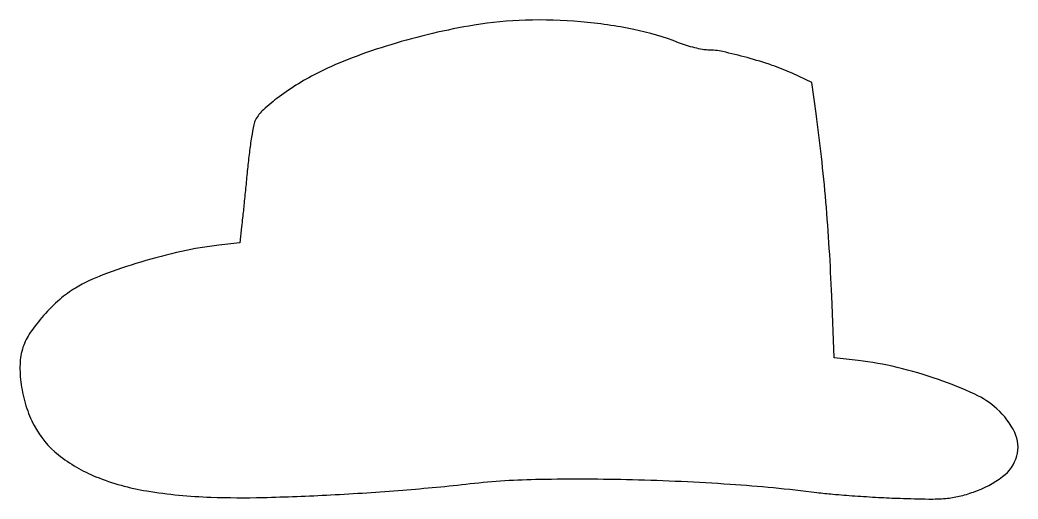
# Model space of a CAD drawing. Extents: x 0 to 258, y 0 to 124.
import ezdxf

# ---------------------------------------------------------------- set-up
doc = ezdxf.new("R2010")
doc.units = 0

msp = doc.modelspace()

# ---------------------------------------------------------------- linework, layer by layer
msp.add_lwpolyline([(117.5, 122.42573, 0.016486), (106.706139, 120.262773, 0.016012), (95.971482, 117.375398, 0.016692), (85.993361, 113.978155, 0.024528), (77.5, 110.280754, 0.022022), (72.093284, 107.301233, 0.023214), (67.067057, 103.905768, 0.023787), (63.025818, 100.583196, 0.086143), (60.983762, 97.96966, 0.075565), (60.534792, 96.702673, 0.007209), (59.960975, 93.462788, 0.009067), (59.399677, 89.557221, 0.00703), (58.925754, 85.287553, -0.000687), (58.490659, 80.855587, -0.000703), (58.046732, 76.459422, -0.000681), (57.650792, 72.644148, -0.002954), (57.399485, 70.382821), (56.91729, 66.265642), (51.511355, 65.63028, 0.025401), (41.910975, 64.0042, 0.018032), (31.340669, 61.252907, 0.018197), (21.542769, 57.928768, 0.041678), (14.516468, 54.562519, 0.047709), (10.415465, 51.600986, 0.030852), (6.259803, 47.469609, 0.031096), (2.801121, 43.054042, 0.071), (0.924685, 39.271793, 0.0721), (0.15448, 34.911149, 0.043057), (0.445555, 29.642256, 0.040931), (1.692309, 24.146068, 0.04442), (3.795548, 19.082214, 0.105056), (10.069161, 11.508585, 0.071152), (19.784764, 5.847364, 0.056348), (32.915651, 2.171461, 0.031583), (49.433977, 0.560221, 0.014666), (62.946101, 0.495903, 0.006896), (80.400153, 1.165792, 0.006735), (99.039601, 2.390711, 0.008211), (116.44375, 4.058112, -0.023889), (134.43606, 5.214189, -0.010421), (158.373551, 5.107801, -0.010349), (183.595481, 3.947194, -0.014585), (206, 1.793148, 0.009624), (210.165377, 1.350927, 0.00396), (215.825442, 0.905113, 0.003916), (221.90791, 0.522331, 0.005019), (227.512143, 0.270088, 0.005611), (234.92323, 0.094269, 0.024459), (239.30836, 0.254007, 0.036431), (242.752863, 0.803341, 0.025839), (246.512143, 1.895112, 0.07678), (254.016205, 5.874294, 0.16533), (257.677695, 11.200275, 0.183412), (257.142905, 17.246893, 0.097049), (252.555871, 23.350251, 0.074915), (246.808545, 27.142524, 0.024816), (237.415915, 30.938622, 0.024735), (226.767003, 34.058532, 0.031429), (216.678143, 35.818471), (210.5, 36.5), (209.865237, 52.5, 0.005614), (209.242466, 64.729703, 0.005775), (208.349808, 76.827045, 0.005946), (207.210054, 88.528375, 0.00702), (205.845076, 99.567245), (204.73235, 107.634491), (199.616175, 109.989881, 0.026279), (194.485598, 112.032598, 0.014225), (187.988402, 114.027562, 0.013218), (181.733954, 115.578229, 0.054202), (177.854649, 116, -0.045348), (176.461451, 116.126618, -0.015678), (174.484657, 116.553375, -0.015429), (172.323751, 117.162676, -0.017309), (170.28702, 117.883831, 0.043449), (158.731855, 121.307783, 0.028857), (145.041237, 123.286386, 0.028252), (130.786202, 123.704776, 0.034427)], format="xyb", close=True)

doc.saveas('drawing.dxf')
